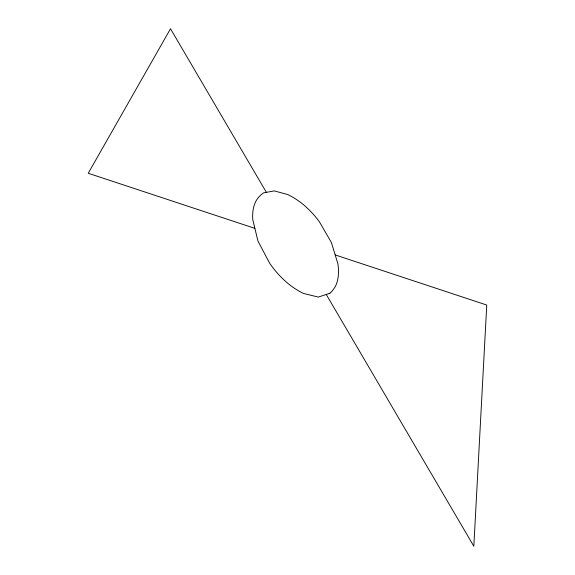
<?xml version="1.0" encoding="UTF-8"?>
<svg xmlns="http://www.w3.org/2000/svg" width="575" height="575" viewBox="0 0 575 575"><rect width="100%" height="100%" fill="white"/><g stroke="black" fill="none" stroke-linecap="round" stroke-linejoin="round"><path stroke-width="0.86" d="M254.876 228.361L88.241 173.262L170.502 28.75L266.39 192.345M335.189 254.919L486.759 305.045L473.829 546.25L326.241 294.45M329.87 293.25L318.306 297.081L303.463 293.444A52.943 34.421 29 0 1 284.474 280.392A81.355 51.843 29.5 0 1 269.596 263.113L257.938 241.026L252.806 219.808A80.414 50.708 28.9 0 1 254.517 204.391A54.589 34.5 27.7 0 1 263.544 192.869L274.253 190.9L287.953 194.609A52.188 33.451 26.4 0 1 305.325 206.31A83.562 54.69 25.8 0 1 319.391 221.806L331.373 242.442L337.856 263.666A84.518 56.005 26.3 0 1 337.547 280.363A53.719 35.47 27.8 0 1 329.87 293.25"/></g></svg>
